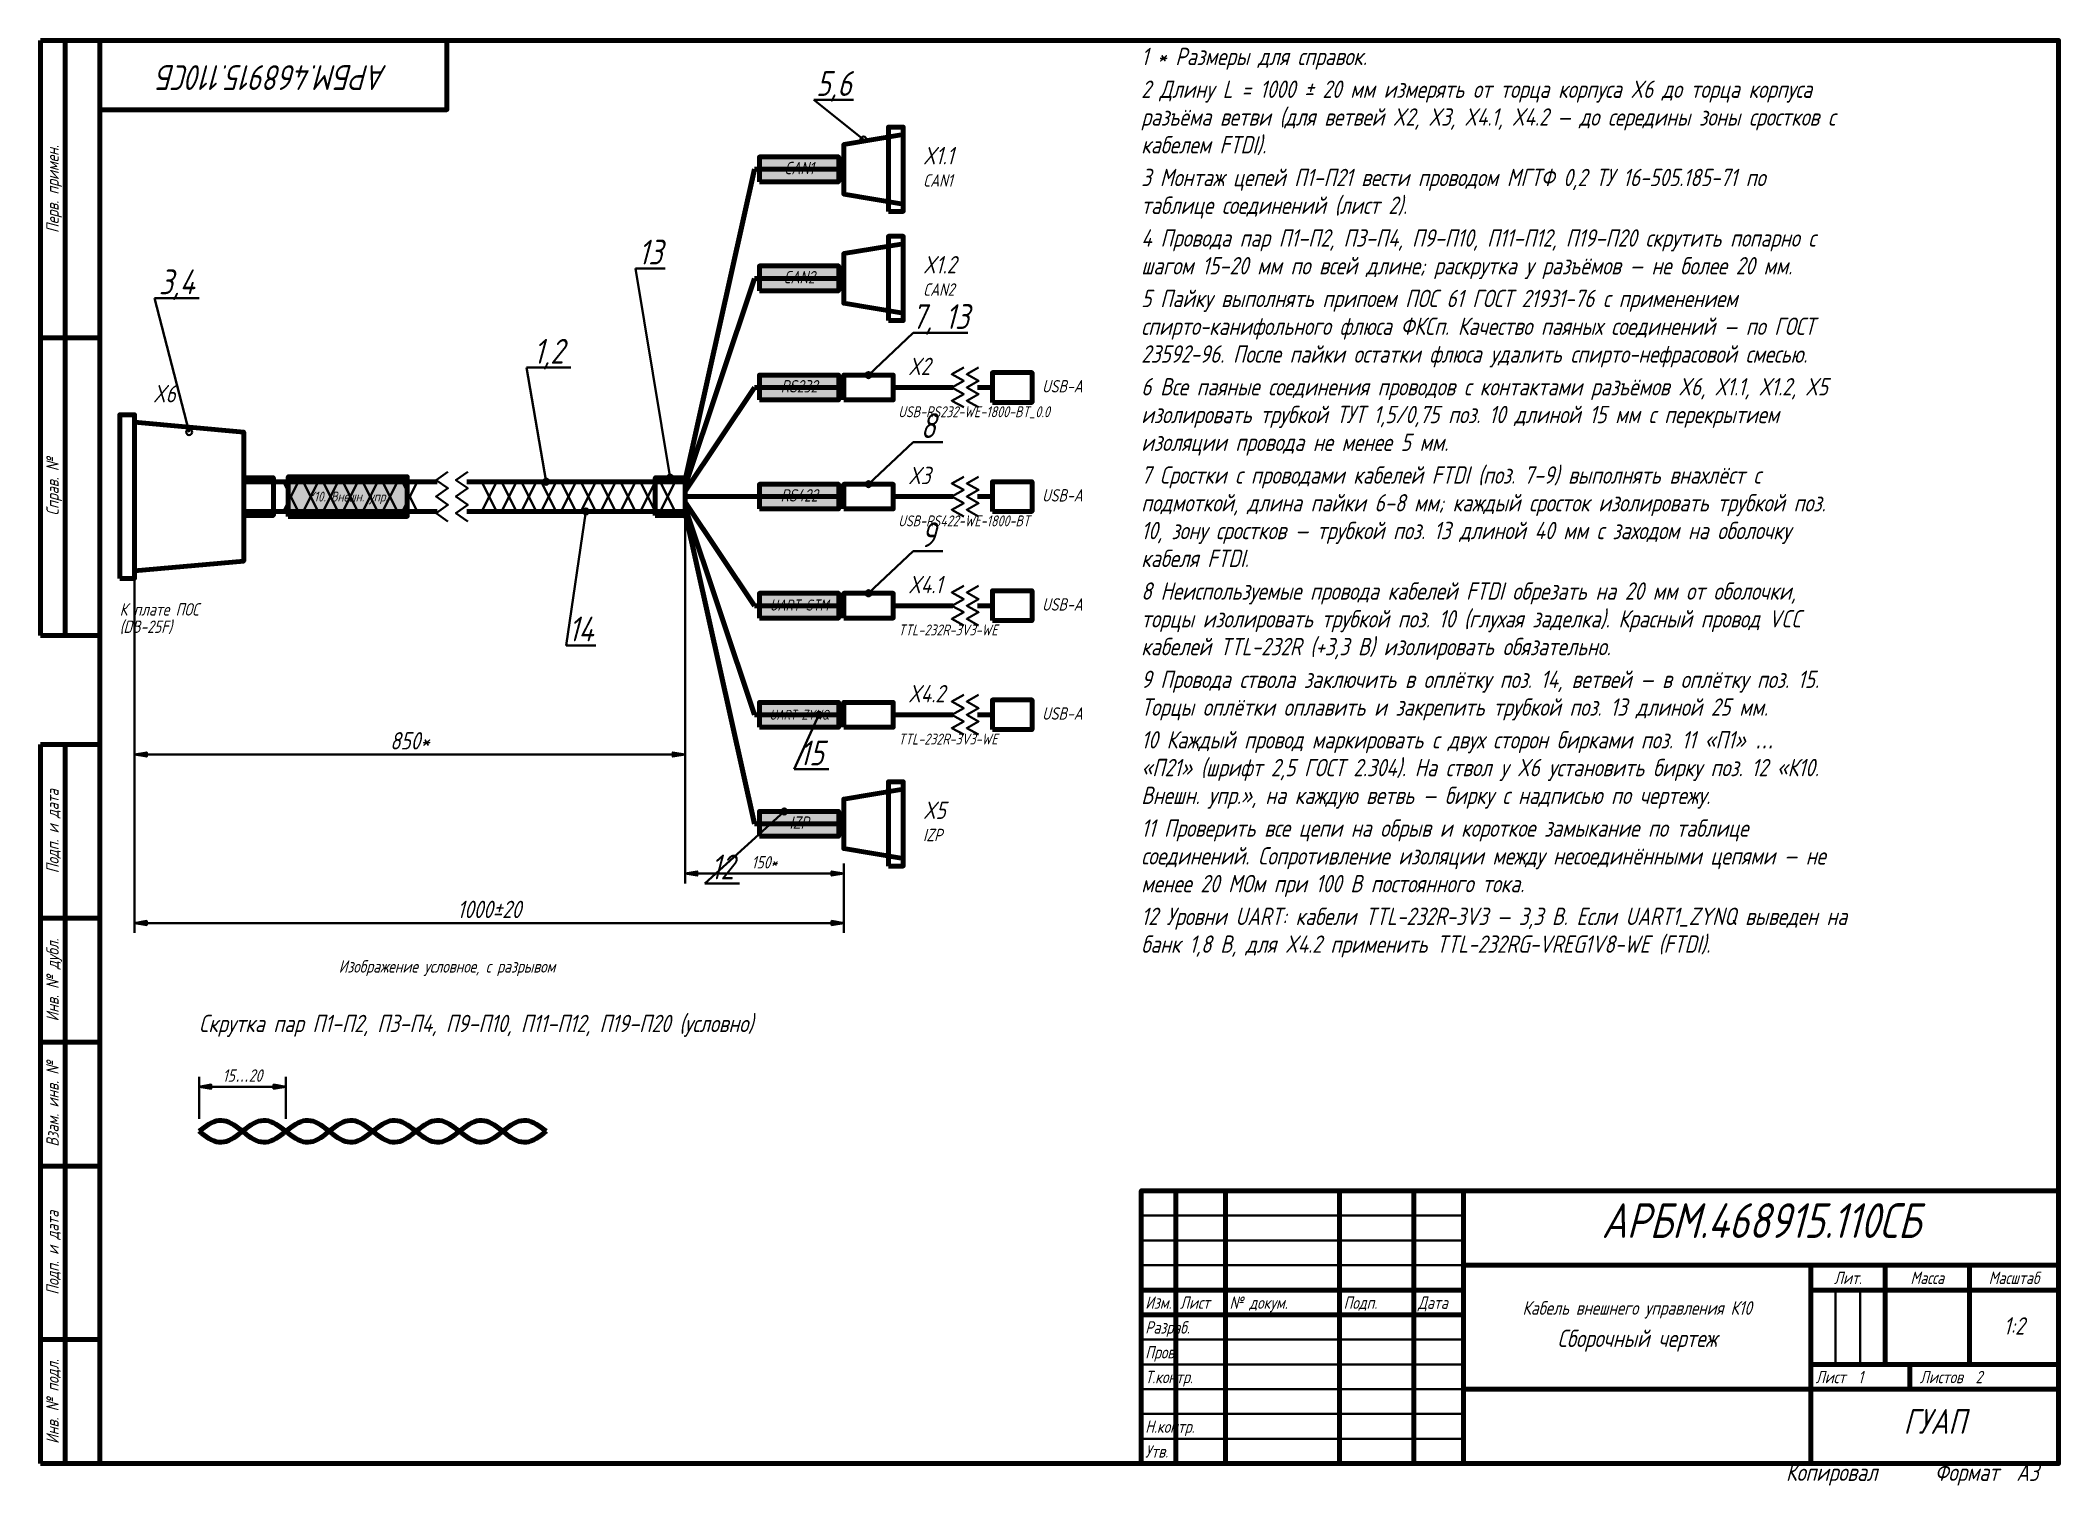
# Model space of a CAD drawing. Header units: metres. Extents: x 8 to 415, y 1 to 292.
import ezdxf
from ezdxf.enums import TextEntityAlignment as Align

# ---------------------------------------------------------------- set-up
doc = ezdxf.new("R2010")
doc.units = ezdxf.units.M
doc.layers.add('ОСНОВНАЯ', color=7, linetype='Continuous', lineweight=70)
doc.layers.add('ТОНКАЯ', color=7, linetype='Continuous', lineweight=35)
doc.styles.add('ГОСТ', font='isocpeur.ttf')

msp = doc.modelspace()

# ---------------------------------------------------------------- hatches: boundary and pattern name
for points in [[(153, 263.5), (169, 263.5), (169, 268.5), (153, 268.5)], [(153, 241.5), (169, 241.5), (169, 246.5), (153, 246.5)], [(153, 219.5), (169, 219.5), (169, 224.5), (153, 224.5)], [(58, 196), (82, 196), (82, 204), (58, 204)], [(153, 197.5), (169, 197.5), (169, 202.5), (153, 202.5)], [(153, 175.5), (169, 175.5), (169, 180.5), (153, 180.5)], [(153, 153.5), (169, 153.5), (169, 158.5), (153, 158.5)], [(27, 148), (29.46, 147.58), (29.46, 148.42)], [(138, 148), (135.54, 148.42), (135.54, 147.58)], [(153, 131.5), (169, 131.5), (169, 136.5), (153, 136.5)], [(138, 124), (140.46, 123.58), (140.46, 124.42)], [(170, 124), (167.54, 124.42), (167.54, 123.58)], [(27, 114), (29.46, 113.58), (29.46, 114.42)], [(170, 114), (167.54, 114.42), (167.54, 113.58)], [(40, 81), (42.46, 80.58), (42.46, 81.42)], [(57.5, 81), (55.04, 81.42), (55.04, 80.58)]]:
    msp.add_hatch(color=7).paths.add_polyline_path(points)

# ---------------------------------------------------------------- linework, layer by layer
at = {"layer": 'ОСНОВНАЯ', "linetype": 'CONTINUOUS'}
for p, q in [((8, 172), (8, 292)), ((8, 292), (20, 292)), ((13, 172), (13, 292)), ((138, 203.3), (152, 266)), ((152, 266), (170, 266)), ((138, 202.2), (152, 244)), ((152, 244), (170, 244)), ((8, 232), (20, 232)), ((138, 201.1), (152, 222)), ((152, 222), (170, 222)), ((180, 222), (192, 222)), ((197, 222), (200, 222)), ((49, 203), (88, 203)), ((94, 203), (138, 203)), ((138, 200), (152, 200)), ((152, 200), (170, 200)), ((180, 200), (192, 200)), ((197, 200), (200, 200)), ((49, 197), (88, 197)), ((94, 197), (138, 197)), ((138, 198.9), (152, 178)), ((138, 197.8), (152, 156)), ((138, 196.7), (152, 134)), ((152, 178), (170, 178)), ((180, 178), (192, 178)), ((197, 178), (200, 178)), ((8, 172), (20, 172)), ((152, 156), (170, 156)), ((180, 156), (192, 156)), ((197, 156), (200, 156)), ((8, 5), (8, 150)), ((8, 150), (20, 150)), ((13, 5), (13, 150)), ((152, 134), (170, 134)), ((8, 115), (20, 115)), ((8, 90), (20, 90)), ((8, 65), (20, 65)), ((237, 5), (237, 60)), ((247, 5), (247, 60)), ((270, 5), (270, 60)), ((285, 5), (285, 60)), ((295, 5), (295, 60)), ((295, 45), (415, 45)), ((365, 5), (365, 45)), ((380, 25), (380, 45)), ((397, 25), (397, 45)), ((230, 40), (295, 40)), ((365, 40), (415, 40)), ((230, 35), (295, 35)), ((8, 30), (20, 30)), ((365, 25), (415, 25)), ((385, 20), (385, 25)), ((295, 20), (415, 20)), ((8, 5), (20, 5))]:
    msp.add_line(p, q, dxfattribs=at)
for points in [[(20, 5), (415, 5), (415, 292), (20, 292)], [(20, 278), (90, 278), (90, 292), (20, 292)], [(182, 259), (170, 261), (170, 271), (182, 273)], [(179, 257.5), (182, 257.5), (182, 274.5), (179, 274.5)], [(153, 263.5), (169, 263.5), (169, 268.5), (153, 268.5)], [(179, 235.5), (182, 235.5), (182, 252.5), (179, 252.5)], [(182, 237), (170, 239), (170, 249), (182, 251)], [(153, 241.5), (169, 241.5), (169, 246.5), (153, 246.5)], [(153, 219.5), (169, 219.5), (169, 224.5), (153, 224.5)], [(170, 219.5), (180, 219.5), (180, 224.5), (170, 224.5)], [(200, 219), (208, 219), (208, 225), (200, 225)], [(24, 183.5), (27, 183.5), (27, 216.5), (24, 216.5)], [(27, 185), (49, 187), (49, 213), (27, 215)], [(49, 196.2), (55, 196.2), (55, 203.8), (49, 203.8)], [(58, 196), (82, 196), (82, 204), (58, 204)], [(132, 196.2), (138, 196.2), (138, 203.8), (132, 203.8)], [(153, 197.5), (169, 197.5), (169, 202.5), (153, 202.5)], [(170, 197.5), (180, 197.5), (180, 202.5), (170, 202.5)], [(200, 197), (208, 197), (208, 203), (200, 203)], [(153, 175.5), (169, 175.5), (169, 180.5), (153, 180.5)], [(170, 175.5), (180, 175.5), (180, 180.5), (170, 180.5)], [(200, 175), (208, 175), (208, 181), (200, 181)], [(200, 153), (208, 153), (208, 159), (200, 159)], [(153, 153.5), (169, 153.5), (169, 158.5), (153, 158.5)], [(170, 153.5), (180, 153.5), (180, 158.5), (170, 158.5)], [(179, 125.5), (182, 125.5), (182, 142.5), (179, 142.5)], [(182, 127), (170, 129), (170, 139), (182, 141)], [(153, 131.5), (169, 131.5), (169, 136.5), (153, 136.5)], [(230, 5), (415, 5), (415, 60), (230, 60)]]:
    msp.add_lwpolyline(points, close=True, dxfattribs=at)
for points in [[(40, 72), (40.5, 72.39), (41, 72.77), (41.5, 73.13), (42, 73.45), (42.5, 73.72), (43, 73.94), (43.5, 74.09), (44, 74.18), (44.5, 74.2), (45, 74.14), (45.5, 74.02), (46, 73.84), (46.5, 73.59), (47, 73.29), (47.5, 72.95), (48, 72.59), (48.5, 72.2), (49, 71.8), (49.5, 71.41), (50, 71.05), (50.5, 70.71), (51, 70.41), (51.5, 70.16), (52, 69.98), (52.5, 69.86), (53, 69.8), (53.5, 69.82), (54, 69.91), (54.5, 70.06), (55, 70.28), (55.5, 70.55), (56, 70.87), (56.5, 71.23), (57, 71.61), (57.5, 72), (58, 72.39), (58.5, 72.77), (59, 73.13), (59.5, 73.45), (60, 73.72), (60.5, 73.94), (61, 74.09), (61.5, 74.18), (62, 74.2), (62.5, 74.14), (63, 74.02), (63.5, 73.84), (64, 73.59), (64.5, 73.29), (65, 72.95), (65.5, 72.59), (66, 72.2), (66.5, 71.8), (67, 71.41), (67.5, 71.05), (68, 70.71), (68.5, 70.41), (69, 70.16), (69.5, 69.98), (70, 69.86), (70.5, 69.8), (71, 69.82), (71.5, 69.91), (72, 70.06), (72.5, 70.28), (73, 70.55), (73.5, 70.87), (74, 71.23), (74.5, 71.61), (75, 72), (75.5, 72.39), (76, 72.77), (76.5, 73.13), (77, 73.45), (77.5, 73.72), (78, 73.94), (78.5, 74.09), (79, 74.18), (79.5, 74.2), (80, 74.14), (80.5, 74.02), (81, 73.84), (81.5, 73.59), (82, 73.29), (82.5, 72.95), (83, 72.59), (83.5, 72.2), (84, 71.8), (84.5, 71.41), (85, 71.05), (85.5, 70.71), (86, 70.41), (86.5, 70.16), (87, 69.98), (87.5, 69.86), (88, 69.8), (88.5, 69.82), (89, 69.91), (89.5, 70.06), (90, 70.28), (90.5, 70.55), (91, 70.87), (91.5, 71.23), (92, 71.61), (92.5, 72), (93, 72.39), (93.5, 72.77), (94, 73.13), (94.5, 73.45), (95, 73.72), (95.5, 73.94), (96, 74.09), (96.5, 74.18), (97, 74.2), (97.5, 74.14), (98, 74.02), (98.5, 73.84), (99, 73.59), (99.5, 73.29), (100, 72.95), (100.5, 72.59), (101, 72.2), (101.5, 71.8), (102, 71.41), (102.5, 71.05), (103, 70.71), (103.5, 70.41), (104, 70.16), (104.5, 69.98), (105, 69.86), (105.5, 69.8), (106, 69.82), (106.5, 69.91), (107, 70.06), (107.5, 70.28), (108, 70.55), (108.5, 70.87), (109, 71.23), (109.5, 71.61), (110, 72)], [(40, 72), (40.5, 71.61), (41, 71.23), (41.5, 70.87), (42, 70.55), (42.5, 70.28), (43, 70.06), (43.5, 69.91), (44, 69.82), (44.5, 69.8), (45, 69.86), (45.5, 69.98), (46, 70.16), (46.5, 70.41), (47, 70.71), (47.5, 71.05), (48, 71.41), (48.5, 71.8), (49, 72.2), (49.5, 72.59), (50, 72.95), (50.5, 73.29), (51, 73.59), (51.5, 73.84), (52, 74.02), (52.5, 74.14), (53, 74.2), (53.5, 74.18), (54, 74.09), (54.5, 73.94), (55, 73.72), (55.5, 73.45), (56, 73.13), (56.5, 72.77), (57, 72.39), (57.5, 72), (58, 71.61), (58.5, 71.23), (59, 70.87), (59.5, 70.55), (60, 70.28), (60.5, 70.06), (61, 69.91), (61.5, 69.82), (62, 69.8), (62.5, 69.86), (63, 69.98), (63.5, 70.16), (64, 70.41), (64.5, 70.71), (65, 71.05), (65.5, 71.41), (66, 71.8), (66.5, 72.2), (67, 72.59), (67.5, 72.95), (68, 73.29), (68.5, 73.59), (69, 73.84), (69.5, 74.02), (70, 74.14), (70.5, 74.2), (71, 74.18), (71.5, 74.09), (72, 73.94), (72.5, 73.72), (73, 73.45), (73.5, 73.13), (74, 72.77), (74.5, 72.39), (75, 72), (75.5, 71.61), (76, 71.23), (76.5, 70.87), (77, 70.55), (77.5, 70.28), (78, 70.06), (78.5, 69.91), (79, 69.82), (79.5, 69.8), (80, 69.86), (80.5, 69.98), (81, 70.16), (81.5, 70.41), (82, 70.71), (82.5, 71.05), (83, 71.41), (83.5, 71.8), (84, 72.2), (84.5, 72.59), (85, 72.95), (85.5, 73.29), (86, 73.59), (86.5, 73.84), (87, 74.02), (87.5, 74.14), (88, 74.2), (88.5, 74.18), (89, 74.09), (89.5, 73.94), (90, 73.72), (90.5, 73.45), (91, 73.13), (91.5, 72.77), (92, 72.39), (92.5, 72), (93, 71.61), (93.5, 71.23), (94, 70.87), (94.5, 70.55), (95, 70.28), (95.5, 70.06), (96, 69.91), (96.5, 69.82), (97, 69.8), (97.5, 69.86), (98, 69.98), (98.5, 70.16), (99, 70.41), (99.5, 70.71), (100, 71.05), (100.5, 71.41), (101, 71.8), (101.5, 72.2), (102, 72.59), (102.5, 72.95), (103, 73.29), (103.5, 73.59), (104, 73.84), (104.5, 74.02), (105, 74.14), (105.5, 74.2), (106, 74.18), (106.5, 74.09), (107, 73.94), (107.5, 73.72), (108, 73.45), (108.5, 73.13), (109, 72.77), (109.5, 72.39), (110, 72)]]:
    msp.add_lwpolyline(points, dxfattribs=at)
at = {"layer": 'ТОНКАЯ', "linetype": 'CONTINUOUS'}
for p, q in [((174, 272), (164, 280)), ((164, 280), (172, 280)), ((135, 203.8), (128, 246)), ((128, 246), (134, 246)), ((38, 213), (31, 240)), ((31, 240), (40, 240)), ((175, 224.5), (184, 233)), ((184, 233), (195, 233)), ((110, 203), (106, 226)), ((106, 226), (115, 226)), ((175, 202.5), (184, 211)), ((184, 211), (190, 211)), ((57, 197), (60, 203)), ((60, 197), (57, 203)), ((61, 197), (64, 203)), ((64, 197), (61, 203)), ((65, 197), (68, 203)), ((68, 197), (65, 203)), ((69, 197), (72, 203)), ((72, 197), (69, 203)), ((73, 197), (76, 203)), ((76, 197), (73, 203)), ((77, 197), (80, 203)), ((80, 197), (77, 203)), ((81, 197), (84, 203)), ((84, 197), (81, 203)), ((97, 197), (100, 203)), ((100, 197), (97, 203)), ((101, 197), (104, 203)), ((104, 197), (101, 203)), ((105, 197), (108, 203)), ((108, 197), (105, 203)), ((109, 197), (112, 203)), ((112, 197), (109, 203)), ((113, 197), (116, 203)), ((116, 197), (113, 203)), ((117, 197), (120, 203)), ((120, 197), (117, 203)), ((121, 197), (124, 203)), ((124, 197), (121, 203)), ((125, 197), (128, 203)), ((128, 197), (125, 203)), ((129, 197), (132, 203)), ((132, 197), (129, 203)), ((133, 197), (136, 203)), ((136, 197), (133, 203)), ((118, 197), (114, 170)), ((138, 196), (138, 146)), ((138, 196), (138, 122)), ((175, 180.5), (184, 189)), ((184, 189), (190, 189)), ((27, 184), (27, 112)), ((27, 184), (27, 146)), ((114, 170), (120, 170)), ((165, 156), (160, 145)), ((27, 148), (138, 148)), ((160, 145), (167, 145)), ((158, 136.5), (142, 122)), ((138, 124), (170, 124)), ((170, 126), (170, 112)), ((170, 126), (170, 122)), ((142, 122), (149, 122)), ((27, 114), (170, 114)), ((40, 74.5), (40, 83)), ((57.5, 74.5), (57.5, 83)), ((40, 81), (57.5, 81)), ((230, 55), (295, 55)), ((230, 50), (295, 50)), ((230, 45), (295, 45)), ((370, 25), (370, 40)), ((375, 25), (375, 40)), ((230, 30), (295, 30)), ((230, 25), (295, 25)), ((230, 20), (295, 20)), ((230, 15), (295, 15)), ((230, 10), (295, 10))]:
    msp.add_line(p, q, dxfattribs=at)
for points in [[(194.2, 218), (191.8, 219.33), (194.2, 220.67), (191.8, 222), (194.2, 223.33), (191.8, 224.67), (194.2, 226)], [(197.2, 218), (194.8, 219.33), (197.2, 220.67), (194.8, 222), (197.2, 223.33), (194.8, 224.67), (197.2, 226)], [(90.2, 195), (87.8, 196.67), (90.2, 198.33), (87.8, 200), (90.2, 201.67), (87.8, 203.33), (90.2, 205)], [(94.2, 195), (91.8, 196.67), (94.2, 198.33), (91.8, 200), (94.2, 201.67), (91.8, 203.33), (94.2, 205)], [(194.2, 196), (191.8, 197.33), (194.2, 198.67), (191.8, 200), (194.2, 201.33), (191.8, 202.67), (194.2, 204)], [(197.2, 196), (194.8, 197.33), (197.2, 198.67), (194.8, 200), (197.2, 201.33), (194.8, 202.67), (197.2, 204)], [(194.2, 174), (191.8, 175.33), (194.2, 176.67), (191.8, 178), (194.2, 179.33), (191.8, 180.67), (194.2, 182)], [(197.2, 174), (194.8, 175.33), (197.2, 176.67), (194.8, 178), (197.2, 179.33), (194.8, 180.67), (197.2, 182)], [(194.2, 152), (191.8, 153.33), (194.2, 154.67), (191.8, 156), (194.2, 157.33), (191.8, 158.67), (194.2, 160)], [(197.2, 152), (194.8, 153.33), (197.2, 154.67), (194.8, 156), (197.2, 157.33), (194.8, 158.67), (197.2, 160)]]:
    msp.add_lwpolyline(points, dxfattribs=at)
for points in [[(27, 148), (29.46, 147.58), (29.46, 148.42)], [(138, 148), (135.54, 148.42), (135.54, 147.58)], [(138, 124), (140.46, 123.58), (140.46, 124.42)], [(170, 124), (167.54, 124.42), (167.54, 123.58)], [(27, 114), (29.46, 113.58), (29.46, 114.42)], [(170, 114), (167.54, 114.42), (167.54, 113.58)], [(40, 81), (42.46, 80.58), (42.46, 81.42)], [(57.5, 81), (55.04, 81.42), (55.04, 80.58)]]:
    msp.add_lwpolyline(points, close=True, dxfattribs=at)
at = {"layer": 'ТОНКАЯ'}
for centre in [(174, 272), (175, 224.5), (38, 213), (110, 203), (135, 203.8), (175, 202.5), (118, 197), (175, 180.5), (165, 156), (158, 136.5)]:
    msp.add_circle(centre, 0.6, dxfattribs=at)

# ---------------------------------------------------------------- texts
at = {"layer": 'ТОНКАЯ', "style": 'ГОСТ', "oblique": 15, "width": 0.8}
for s, height, p in [('1 * Размеры для справок.', 3.5, (230, 287)), ('2 Длину L = 1000 ± 20 мм измерять от торца корпуса X6 до торца корпуса', 3.5, (230, 280.4)), ('разъёма ветви (для ветвей X2, X3, X4.1, X4.2 — до середины зоны сростков с', 3.5, (230, 274.8)), ('кабелем FTDI).', 3.5, (230, 269.2)), ('X1.1', 3.5, (186, 267)), ('CAN1', 2.5, (186, 262.5)), ('3 Монтаж цепей П1–П21 вести проводом МГТФ 0,2 ТУ 16-505.185-71 по', 3.5, (230, 262.6)), ('таблице соединений (лист 2).', 3.5, (230, 257)), ('4 Провода пар П1–П2, П3–П4, П9–П10, П11–П12, П19–П20 скрутить попарно с', 3.5, (230, 250.4)), ('X1.2', 3.5, (186, 245)), ('шагом 15–20 мм по всей длине; раскрутка у разъёмов — не более 20 мм.', 3.5, (230, 244.8)), ('CAN2', 2.5, (186, 240.5)), ('5 Пайку выполнять припоем ПОС 61 ГОСТ 21931-76 с применением', 3.5, (230, 238.2)), ('спирто-канифольного флюса ФКСп. Качество паяных соединений — по ГОСТ', 3.5, (230, 232.6)), ('X2', 3.5, (183, 224.5)), ('23592-96. После пайки остатки флюса удалить спирто-нефрасовой смесью.', 3.5, (230, 227)), ('6 Все паяные соединения проводов с контактами разъёмов X6, X1.1, X1.2, X5', 3.5, (230, 220.4)), ('USB-A', 2.5, (210, 221)), ('USB-RS232-WE-1800-BT_0.0', 2.2, (181, 216)), ('изолировать трубкой ТУТ 1,5/0,75 поз. 10 длиной 15 мм с перекрытием', 3.5, (230, 214.8)), ('изоляции провода не менее 5 мм.', 3.5, (230, 209.2)), ('X3', 3.5, (183, 202.5)), ('7 Сростки с проводами кабелей FTDI (поз. 7–9) выполнять внахлёст с', 3.5, (230, 202.6)), ('USB-A', 2.5, (210, 199)), ('подмоткой, длина пайки 6–8 мм; каждый сросток изолировать трубкой поз.', 3.5, (230, 197)), ('USB-RS422-WE-1800-BT', 2.2, (181, 194)), ('10, зону сростков — трубкой поз. 13 длиной 40 мм с заходом на оболочку', 3.5, (230, 191.4)), ('кабеля FTDI.', 3.5, (230, 185.8)), ('X4.1', 3.5, (183, 180.5)), ('USB-A', 2.5, (210, 177)), ('8 Неиспользуемые провода кабелей FTDI обрезать на 20 мм от оболочки,', 3.5, (230, 179.2)), ('К плате ПОС', 2.5, (24, 176)), ('(DB-25F)', 2.5, (24, 172.5)), ('торцы изолировать трубкой поз. 10 (глухая заделка). Красный провод VCC', 3.5, (230, 173.6)), ('TTL-232R-3V3-WE', 2.2, (181, 172)), ('кабелей TTL-232R (+3,3 В) изолировать обязательно.', 3.5, (230, 168)), ('9 Провода ствола заключить в оплётку поз. 14, ветвей — в оплётку поз. 15.', 3.5, (230, 161.4)), ('X4.2', 3.5, (183, 158.5)), ('Торцы оплётки оплавить и закрепить трубкой поз. 13 длиной 25 мм.', 3.5, (230, 155.8)), ('USB-A', 2.5, (210, 155)), ('TTL-232R-3V3-WE', 2.2, (181, 150)), ('10 Каждый провод маркировать с двух сторон бирками поз. 11 «П1» …', 3.5, (230, 149.2)), ('«П21» (шрифт 2,5 ГОСТ 2.304). На ствол у X6 установить бирку поз. 12 «К10.', 3.5, (230, 143.6)), ('X5', 3.5, (186, 135)), ('Внешн. упр.», на каждую ветвь — бирку с надписью по чертежу.', 3.5, (230, 138)), ('11 Проверить все цепи на обрыв и короткое замыкание по таблице', 3.5, (230, 131.4)), ('IZP', 2.5, (186, 130.5)), ('соединений. Сопротивление изоляции между несоединёнными цепями — не', 3.5, (230, 125.8)), ('менее 20 МОм при 100 В постоянного тока.', 3.5, (230, 120.2)), ('12 Уровни UART: кабели TTL-232R-3V3 — 3,3 В. Если UART1_ZYNQ выведен на', 3.5, (230, 113.6)), ('банк 1,8 В, для X4.2 применить TTL-232RG-VREG1V8-WE (FTDI).', 3.5, (230, 108)), ('Скрутка пар П1–П2, П3–П4, П9–П10, П11–П12, П19–П20 (условно)', 3.5, (40, 92)), ('Изм.', 2.5, (230.8, 36.2)), ('Лист', 2.5, (237.8, 36.2)), ('№ докум.', 2.5, (247.8, 36.2)), ('Подп.', 2.5, (270.8, 36.2)), ('Дата', 2.5, (285.8, 36.2)), ('Разраб.', 2.5, (230.8, 31.2)), ('Пров.', 2.5, (230.8, 26.2)), ('Т.контр.', 2.5, (230.8, 21.2)), ('Лист  1', 2.5, (366, 21.2)), ('Листов  2', 2.5, (387, 21.2)), ('Н.контр.', 2.5, (230.8, 11.2)), ('Утв.', 2.5, (230.8, 6.2)), ('Копировал', 3.5, (360, 1.5)), ('Формат  A3', 3.5, (390, 1.5))]:
    msp.add_text(s, height=height, dxfattribs=at).set_placement(p)
for s, height, rotation, p in [('АРБМ.468915.110СБ', 5, 180, (55, 287)), ('Перв. примен.', 2.5, 90, (11.7, 262)), ('Справ. №', 2.5, 90, (11.7, 202)), ('Подп. и дата', 2.5, 90, (11.7, 132.5)), ('Инв. № дубл.', 2.5, 90, (11.7, 102.5)), ('Взам. инв. №', 2.5, 90, (11.7, 77.5)), ('Подп. и дата', 2.5, 90, (11.7, 47.5)), ('Инв. № подл.', 2.5, 90, (11.7, 17.5))]:
    msp.add_text(s, height=height, rotation=rotation, dxfattribs=at).set_placement(p, align=Align.CENTER)
for s, height, p in [('5,6', 5, (168, 280.8)), ('CAN1', 2.5, (161, 265)), ('13', 5, (131, 246.8)), ('3,4', 5, (35.5, 240.8)), ('CAN2', 2.5, (161, 243)), ('7, 13', 5, (189.5, 233.8)), ('1,2', 5, (110.5, 226.8)), ('X6', 3.5, (33, 219)), ('RS232', 2.5, (161, 221)), ('8', 5, (187, 211.8)), ('К10. Внешн. упр.', 2, (70, 199)), ('RS422', 2.5, (161, 199)), ('9', 5, (187, 189.8)), ('UART STM', 2.25, (161, 177)), ('14', 5, (117, 170.8)), ('UART ZYNQ', 2, (161, 155)), ('850*', 3.5, (82.5, 149)), ('15', 5, (163.5, 145.8)), ('IZP', 2.5, (161, 133)), ('12', 5, (145.5, 122.8)), ('150*', 2.5, (154, 125)), ('1000±20', 3.5, (98.5, 115)), ('Изображение условное, с разрывом', 2.5, (90, 104)), ('15…20', 2.5, (48.75, 82)), ('АРБМ.468915.110СБ', 7, (355, 50.5)), ('Лит.', 2.5, (372.5, 41.2)), ('Масса', 2.5, (388.5, 41.2)), ('Масштаб', 2.5, (406, 41.2)), ('Кабель внешнего управления К10', 2.75, (330, 35)), ('1:2', 3.5, (406, 31)), ('Сборочный чертеж', 3.5, (330, 28.5)), ('ГУАП', 5, (390, 11))]:
    msp.add_text(s, height=height, dxfattribs=at).set_placement(p, align=Align.CENTER)

doc.saveas('drawing.dxf')
